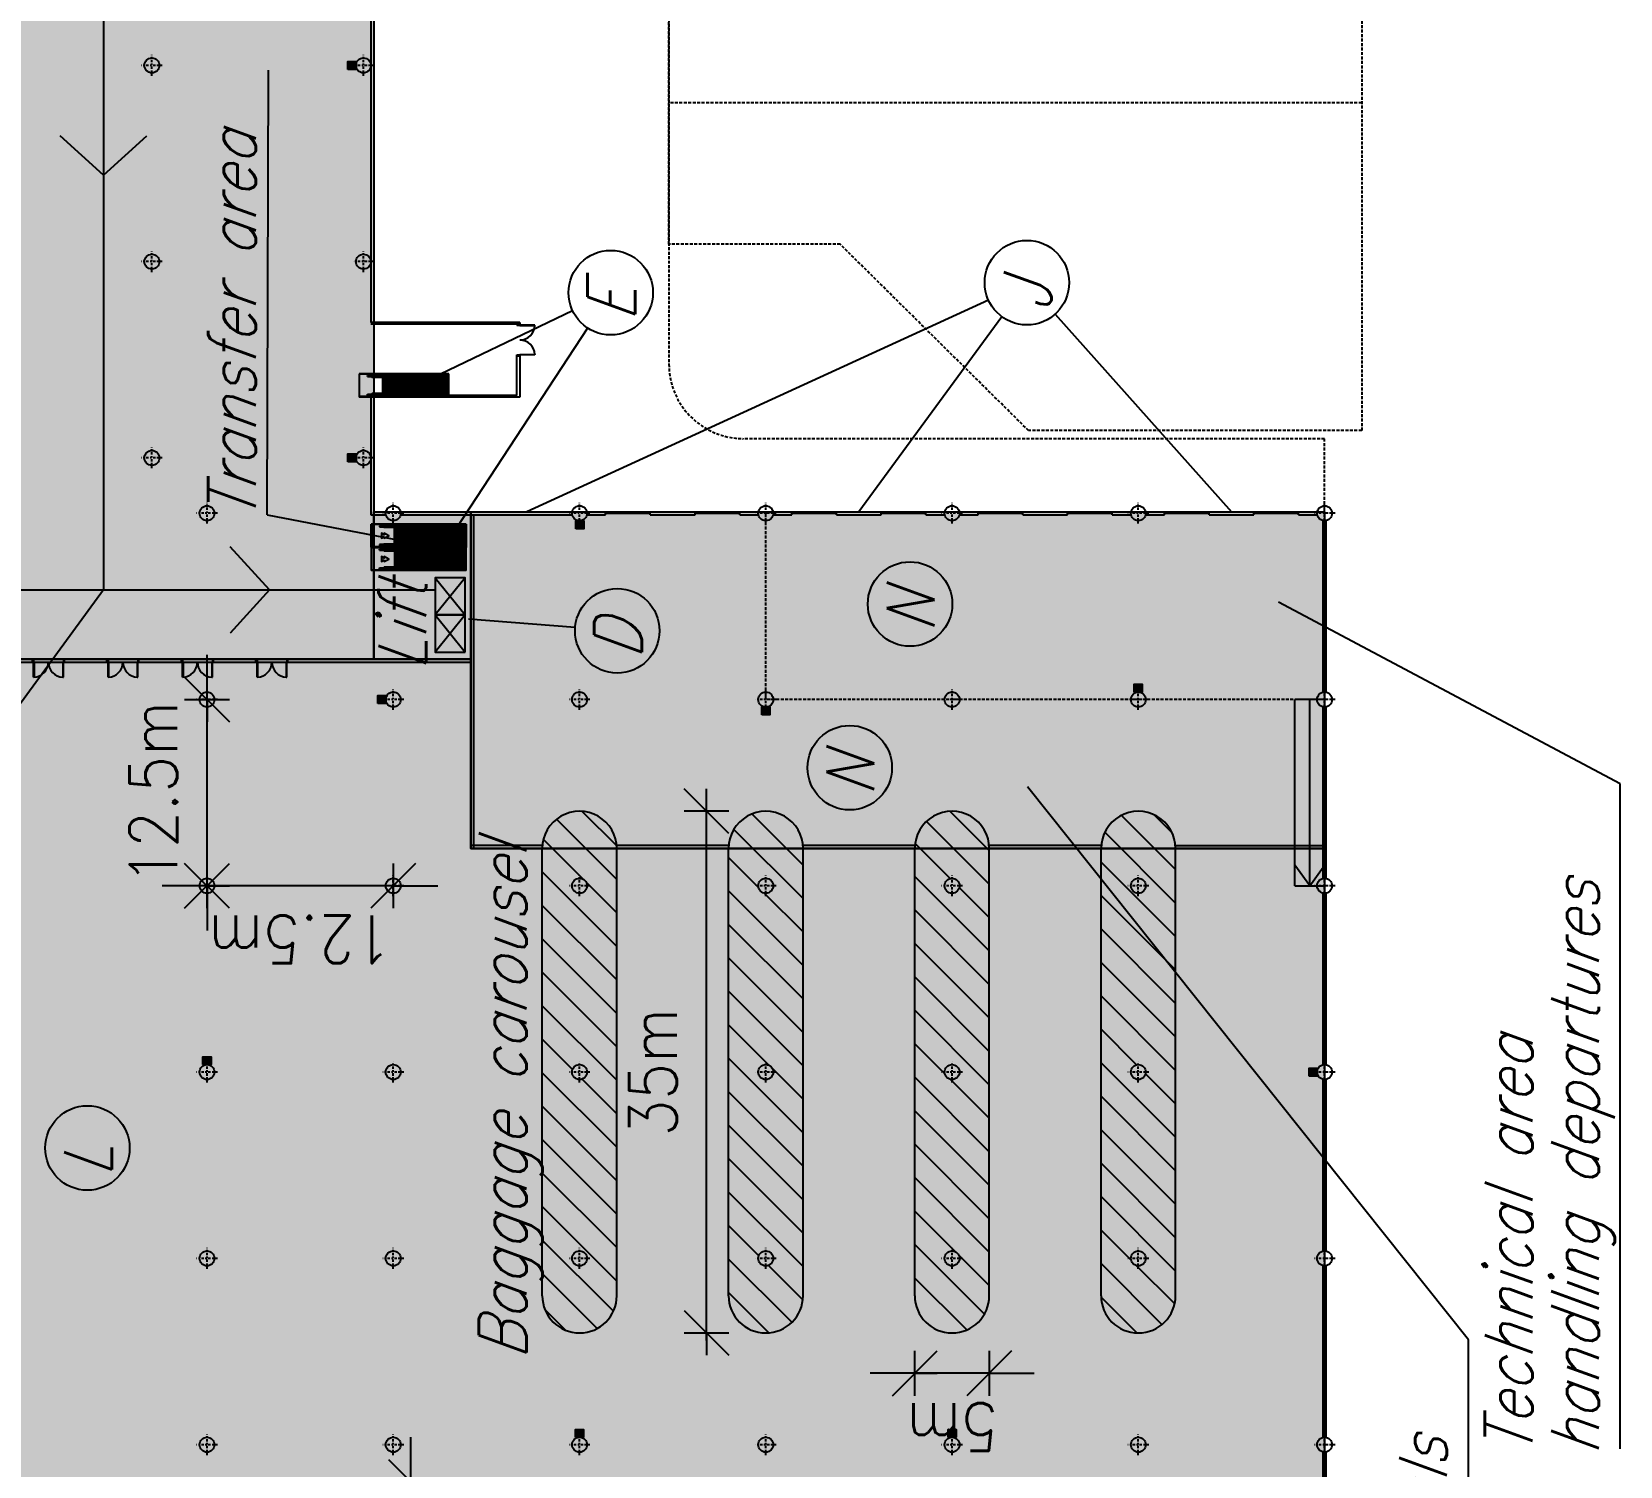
# Model space of a CAD drawing. Header units: millimetres. Extents: x -1 to 12300, y -1929 to 2470.
# Drawn here: x 6249.6 to 6356.2, y -1225.7 to -1129.4 of the extents above; entities that cross this region are included whole.
import ezdxf

# ---------------------------------------------------------------- set-up
doc = ezdxf.new("R2010")
doc.units = ezdxf.units.MM
doc.linetypes.add('DASHDOTBERNUZ', pattern=[0.8, 0.4, -0.2, 0, -0.2])
doc.linetypes.add('HIDDENBERNUZ', pattern=[0.3, 0.2, -0.1])
doc.layers.get('0').update_dxf_attribs({"color": 250})
for name, color, linetype in [('01A', 250, 'HIDDENBERNUZ'), ('01C', 250, 'Continuous'), ('01cotes', 200, 'Continuous'), ('01TXT', 250, 'Continuous'), ('01TXTINCENDIext', 7, 'Continuous'), ('01TXTmaterial', 31, 'Continuous'), ('05CPIL', 250, 'Continuous'), ('0parquing', 250, 'HIDDENBERNUZ'), ('0serveis', 6, 'HIDDENBERNUZ'), ('0Terminal', 250, 'Continuous'), ('espais terminal', 9, 'Continuous'), ('fluxes', 9, 'Continuous')]:
    doc.layers.add(name, color=color, linetype=linetype)
doc.layers.add('TR-AUX-OFICINES', color=9, linetype='Continuous', plot=False)
doc.styles.add('_FERROS', font='romans.shx', dxfattribs={"width": 0.9})
doc.styles.add('_PEGATINES', font='romans.shx', dxfattribs={"width": 0.9, "oblique": 20})
doc.dimstyles.new('_100PS1500', dxfattribs={"dimtxt": 3.2, "dimasz": 3, "dimexe": 0.18, "dimexo": 0.0625, "dimgap": 2, "dimtad": 1, "dimrnd": 0.01, "dimzin": 12, "dimdsep": 46, "dimtxsty": '_FERROS', "dimblk": 'OBLIQUE', "dimcen": 0.09, "dimdle": 0.5, "dimse1": 1, "dimse2": 1, "dimclrt": 7, "dimadec": 0, "dimazin": 0, "dimtfac": 1, "dimtix": 1, "dimtmove": 2, "dimatfit": 3, "dimldrblk": 'OBLIQUE', "dimfxl": 1, "dimtvp": 0.882353, "dimtolj": 1, "dimtzin": 0, "dimarcsym": 0})
pattern_1 = [(360, (37.508332, -17.139966), (2e-18, 0.01), [])]

# ---------------------------------------------------------------- blocks, each defined once
blk = doc.blocks.new('_PIL0')
at = {"color": 3, "linetype": 'DASHDOTBERNUZ', "ltscale": 0.4}
for p, q in [((0.7, 0), (-0.7, 0)), ((0, -0.7), (0, 0.7))]:
    blk.add_line(p, q, dxfattribs=at)
blk.add_circle((0, 0), 0.5)
blk = doc.blocks.new('A$C17FD4830')
at = {"layer": '01C', "linetype": 'Continuous'}
h = blk.add_hatch(dxfattribs=at)
h.set_pattern_fill('USER', color=256, scale=0.01, pattern_type=0)
h.set_pattern_definition(pattern_1)
h.paths.add_polyline_path([(6.39, 1.37), (6.39, 1.44), (0.57, 1.44), (0.57, 1.37)])
h = blk.add_hatch(dxfattribs=at)
h.set_pattern_fill('USER', color=256, scale=0.01, pattern_type=0)
h.set_pattern_definition(pattern_1)
h.paths.add_polyline_path([(6.39, 0.12), (6.39, 0.2), (0.57, 0.2), (0.57, 0.12)])
for p, q in [((6.39, 1.56), (0, 1.56)), ((0, 1.56), (0, 1.53)), ((0, 1.53), (0, 0)), ((6.39, 1.53), (0.03, 1.53)), ((0.03, 0.03), (0.03, 1.53)), ((0.57, 1.37), (0.57, 1.44)), ((0.57, 1.44), (6.39, 1.44)), ((6.39, 1.37), (0.57, 1.37)), ((0.88, 1.53), (0.91, 1.53)), ((0.88, 1.33), (0.89, 1.33)), ((0.89, 1.33), (0.91, 1.33)), ((0.91, 1.53), (0.91, 1.44)), ((0.91, 1.37), (0.91, 1.33)), ((0.91, 1.33), (1.58, 1.33)), ((1.47, 1.53), (1.47, 1.44)), ((1.47, 1.37), (1.47, 1.33)), ((1.58, 1.33), (1.58, 0.23)), ((1.58, 1.33), (6, 1.33)), ((1.58, 1.28), (6.39, 1.28)), ((1.58, 1.23), (6.39, 1.23)), ((1.58, 1.18), (6.39, 1.18)), ((1.58, 1.13), (6.39, 1.13)), ((1.58, 1.08), (6.39, 1.08)), ((6, 1.33), (6.39, 1.33)), ((6.39, 0), (0, 0)), ((6.39, 0.03), (0.03, 0.03)), ((0.57, 0.12), (0.57, 0.2)), ((0.57, 0.2), (6.39, 0.2)), ((0.57, 0.12), (6.39, 0.12)), ((0.91, 0.23), (0.88, 0.23)), ((0.91, 0.03), (0.88, 0.03)), ((1.58, 0.23), (0.91, 0.23)), ((0.91, 0.23), (0.91, 0.2)), ((0.91, 0.12), (0.91, 0.03)), ((1.47, 0.2), (1.47, 0.23)), ((1.47, 0.12), (1.47, 0.03)), ((1.58, 1.03), (6.39, 1.03)), ((1.58, 0.98), (6.39, 0.98)), ((1.58, 0.93), (6.39, 0.93)), ((1.58, 0.88), (6.39, 0.88)), ((1.58, 0.83), (6.39, 0.83)), ((1.58, 0.78), (6.39, 0.78)), ((1.58, 0.73), (6.39, 0.73)), ((1.58, 0.68), (6.39, 0.68)), ((1.58, 0.63), (6.39, 0.63)), ((1.58, 0.58), (6.39, 0.58)), ((1.58, 0.53), (6.39, 0.53)), ((1.58, 0.48), (6.39, 0.48)), ((1.58, 0.43), (6.39, 0.43)), ((1.58, 0.38), (6.39, 0.38)), ((1.58, 0.33), (6.39, 0.33)), ((1.58, 0.28), (6.39, 0.28)), ((5.76, 0.23), (1.58, 0.23)), ((1.58, 0.23), (6.39, 0.23)), ((6.39, 0.23), (5.76, 0.23))]:
    blk.add_line(p, q, dxfattribs=at)
at = {"layer": '01C'}
blk.add_line((6.39, 0), (6.39, 1.56), dxfattribs=at)
at = {"layer": '01C', "linetype": 'Continuous'}
for centre, radius, start, end in [((1.27, 1.39), 0.417, 161.6493, 172.8122), ((1.28, 1.46), 0.428, 192.3446, 195.0345), ((0.88, 1.35), 0.0175, 196.5618, 261.2733), ((0.89, 1.51), 0.0175, 96.5843, 160.5151), ((1.27, 0.18), 0.417, 187.1878, 198.3507), ((0.88, 0.21), 0.0175, 98.7267, 163.4382), ((1.28, 0.11), 0.428, 164.9655, 167.6554), ((0.89, 0.05), 0.0175, 199.4849, 263.4157)]:
    blk.add_arc(centre, radius, start, end, dxfattribs=at)
blk = doc.blocks.new('A$C47A048D5')
at = {"layer": '01C', "linetype": 'Continuous'}
h = blk.add_hatch(dxfattribs=at)
h.set_pattern_fill('USER', color=256, scale=0.01, pattern_type=0)
h.set_pattern_definition(pattern_1)
h.paths.add_polyline_path([(6.02, 1.37), (6.02, 1.44), (0.57, 1.44), (0.57, 1.37)])
h = blk.add_hatch(dxfattribs=at)
h.set_pattern_fill('USER', color=256, scale=0.01, pattern_type=0)
h.set_pattern_definition(pattern_1)
h.paths.add_polyline_path([(6.02, 0.12), (6.02, 0.2), (0.57, 0.2), (0.57, 0.12)])
for p, q in [((6.02, 1.56), (0, 1.56)), ((0, 1.56), (0, 1.53)), ((0, 1.53), (0, 0)), ((6.02, 1.53), (0.03, 1.53)), ((0.03, 0.03), (0.03, 1.53)), ((0.57, 1.37), (0.57, 1.44)), ((0.57, 1.44), (6.02, 1.44)), ((6.02, 1.37), (0.57, 1.37)), ((0.88, 1.53), (0.91, 1.53)), ((0.88, 1.33), (0.89, 1.33)), ((0.89, 1.33), (0.91, 1.33)), ((0.91, 1.53), (0.91, 1.44)), ((0.91, 1.37), (0.91, 1.33)), ((0.91, 1.33), (1.58, 1.33)), ((1.47, 1.53), (1.47, 1.44)), ((1.47, 1.37), (1.47, 1.33)), ((1.58, 1.33), (1.58, 0.23)), ((1.58, 1.33), (6, 1.33)), ((1.58, 1.28), (6.02, 1.28)), ((1.58, 1.23), (6.02, 1.23)), ((1.58, 1.18), (6.02, 1.18)), ((1.58, 1.13), (6.02, 1.13)), ((1.58, 1.08), (6.02, 1.08)), ((6, 1.33), (6.02, 1.33)), ((6.02, 0), (0, 0)), ((6.02, 0.03), (0.03, 0.03)), ((0.57, 0.12), (0.57, 0.2)), ((0.57, 0.2), (6.02, 0.2)), ((0.57, 0.12), (6.02, 0.12)), ((0.91, 0.23), (0.88, 0.23)), ((0.91, 0.03), (0.88, 0.03)), ((1.58, 0.23), (0.91, 0.23)), ((0.91, 0.23), (0.91, 0.2)), ((0.91, 0.12), (0.91, 0.03)), ((1.47, 0.2), (1.47, 0.23)), ((1.47, 0.12), (1.47, 0.03)), ((1.58, 1.03), (6.02, 1.03)), ((1.58, 0.98), (6.02, 0.98)), ((1.58, 0.93), (6.02, 0.93)), ((1.58, 0.88), (6.02, 0.88)), ((1.58, 0.83), (6.02, 0.83)), ((1.58, 0.78), (6.02, 0.78)), ((1.58, 0.73), (6.02, 0.73)), ((1.58, 0.68), (6.02, 0.68)), ((1.58, 0.63), (6.02, 0.63)), ((1.58, 0.58), (6.02, 0.58)), ((1.58, 0.53), (6.02, 0.53)), ((1.58, 0.48), (6.02, 0.48)), ((1.58, 0.43), (6.02, 0.43)), ((1.58, 0.38), (6.02, 0.38)), ((1.58, 0.33), (6.02, 0.33)), ((1.58, 0.28), (6.02, 0.28)), ((5.76, 0.23), (1.58, 0.23)), ((1.58, 0.23), (6.02, 0.23)), ((6.02, 0.23), (5.76, 0.23))]:
    blk.add_line(p, q, dxfattribs=at)
at = {"layer": '01C'}
blk.add_line((6.02, 0), (6.02, 1.56), dxfattribs=at)
at = {"layer": '01C', "linetype": 'Continuous'}
for centre, radius, start, end in [((1.27, 1.39), 0.417, 161.6493, 172.8122), ((1.28, 1.46), 0.428, 192.3446, 195.0345), ((0.88, 1.35), 0.0175, 196.5618, 261.2733), ((0.89, 1.51), 0.0175, 96.5843, 160.5151), ((1.27, 0.18), 0.417, 187.1878, 198.3507), ((0.88, 0.21), 0.0175, 98.7267, 163.4382), ((1.28, 0.11), 0.428, 164.9655, 167.6554), ((0.89, 0.05), 0.0175, 199.4849, 263.4157)]:
    blk.add_arc(centre, radius, start, end, dxfattribs=at)
blk = doc.blocks.new('recollida')
at = {"layer": '01C'}
h = blk.add_hatch(dxfattribs=at)
h.set_pattern_fill('ANSI31', color=256, scale=0.5, angle=-90)
h.set_pattern_definition([(45, (1186.731, 6323.8902), (-1.122532, 1.122532), [])])
h.paths.add_polyline_path([(2.5, -2.5, 1), (2.5, 2.5), (-27.5, 2.5, 1), (-27.5, -2.5)])
h.paths.add_polyline_path([(0, 0.5, -1), (0, -0.5, -1)], flags=16)
h.paths.add_polyline_path([(-12.5, -0.5, -1), (-12.5, 0.5, -1)], flags=16)
h.paths.add_polyline_path([(-25, -0.5, -1), (-25, 0.5, -1)], flags=16)
for p, q in [((-27.5, 2.5), (2.5, 2.5)), ((-27.5, -2.5), (2.5, -2.5))]:
    blk.add_line(p, q, dxfattribs=at)
for centre, start, end in [((-27.5, 0), 90, 270), ((2.5, 0), 270, 90)]:
    blk.add_arc(centre, 2.5, start, end, dxfattribs=at)
blk = doc.blocks.new('_Oblique')
for p, q in [((0, -0.5), (0, 0.5)), ((0, 0), (0.5, 0))]:
    blk.add_line(p, q)
at = {"layer": '01C', "color": 7, "linetype": 'ByBlock', "lineweight": -2}
blk.add_line((-0.5, -0.5), (0.5, 0.5), dxfattribs=at)
blk = doc.blocks.new('*D97')
at = {"layer": '01cotes', "color": 0, "lineweight": -2, "transparency": 16777216}
blk.add_line((6294.92, -1217.23), (6294.92, -1181.23), dxfattribs=at)
at = {"layer": 'DEFPOINTS', "color": 0, "transparency": 16777216}
for p in [(6294.92, -1181.73), (6294.92, -1181.73), (6294.92, -1216.73)]:
    blk.add_point(p, dxfattribs=at)
at = {"layer": '01cotes', "color": 0, "lineweight": -2, "transparency": 16777216, "xscale": 3, "yscale": 3, "zscale": 3}
for p, rotation in [((6294.92, -1181.73), 90), ((6294.92, -1216.73), 270)]:
    blk.add_blockref('_Oblique', p, dxfattribs=dict(at, rotation=rotation))
at = {"layer": '01cotes', "color": 7, "transparency": 16777216, "insert": (6291.32, -1199.23), "char_height": 3.2, "attachment_point": 5, "rotation": 90, "style": '_FERROS'}
blk.add_mtext('\\A1;35m', dxfattribs=at)
blk = doc.blocks.new('*D98')
at = {"layer": '01cotes', "color": 0, "lineweight": -2, "transparency": 16777216}
for p, q in [((6308.89, -1219.44), (6305.89, -1219.44)), ((6313.89, -1219.44), (6308.89, -1219.44)), ((6313.89, -1219.44), (6316.89, -1219.44))]:
    blk.add_line(p, q, dxfattribs=at)
at = {"layer": 'DEFPOINTS', "color": 0, "transparency": 16777216}
for p in [(6308.89, -1219.44), (6308.89, -1219.44), (6313.89, -1219.44)]:
    blk.add_point(p, dxfattribs=at)
at = {"layer": '01cotes', "color": 0, "lineweight": -2, "transparency": 16777216, "xscale": 3, "yscale": 3, "zscale": 3}
blk.add_blockref('_Oblique', (6308.89, -1219.44), dxfattribs=at)
at = {"layer": '01cotes', "color": 0, "lineweight": -2, "transparency": 16777216, "xscale": 3, "yscale": 3, "zscale": 3, "rotation": 180}
blk.add_blockref('_Oblique', (6313.89, -1219.44), dxfattribs=at)
at = {"layer": '01cotes', "color": 7, "transparency": 16777216, "insert": (6311.39, -1223.04), "char_height": 3.2, "attachment_point": 5, "rotation": 180, "style": '_FERROS'}
blk.add_mtext('\\A1;5m', dxfattribs=at)
blk = doc.blocks.new('*D99')
at = {"layer": '01cotes', "color": 0, "lineweight": -2, "transparency": 16777216}
for p, q in [((6261.39, -1186.73), (6258.39, -1186.73)), ((6273.89, -1186.73), (6261.39, -1186.73)), ((6273.89, -1186.73), (6276.89, -1186.73))]:
    blk.add_line(p, q, dxfattribs=at)
at = {"layer": 'DEFPOINTS', "color": 0, "transparency": 16777216}
for p in [(6261.39, -1186.73), (6261.39, -1186.73), (6273.89, -1186.73)]:
    blk.add_point(p, dxfattribs=at)
at = {"layer": '01cotes', "color": 0, "lineweight": -2, "transparency": 16777216, "xscale": 3, "yscale": 3, "zscale": 3}
blk.add_blockref('_Oblique', (6261.39, -1186.73), dxfattribs=at)
at = {"layer": '01cotes', "color": 0, "lineweight": -2, "transparency": 16777216, "xscale": 3, "yscale": 3, "zscale": 3, "rotation": 180}
blk.add_blockref('_Oblique', (6273.89, -1186.73), dxfattribs=at)
at = {"layer": '01cotes', "color": 7, "transparency": 16777216, "insert": (6267.64, -1190.33), "char_height": 3.2, "attachment_point": 5, "rotation": 180, "style": '_FERROS'}
blk.add_mtext('\\A1;12.5m', dxfattribs=at)
blk = doc.blocks.new('*D100')
at = {"layer": '01cotes', "color": 0, "lineweight": -2, "transparency": 16777216}
for p, q in [((6261.39, -1174.23), (6261.39, -1171.23)), ((6261.39, -1186.73), (6261.39, -1174.23)), ((6261.39, -1186.73), (6261.39, -1189.73))]:
    blk.add_line(p, q, dxfattribs=at)
at = {"layer": 'DEFPOINTS', "color": 0, "transparency": 16777216}
for p in [(6261.39, -1174.23), (6261.39, -1174.23), (6261.39, -1186.73)]:
    blk.add_point(p, dxfattribs=at)
at = {"layer": '01cotes', "color": 0, "lineweight": -2, "transparency": 16777216, "xscale": 3, "yscale": 3, "zscale": 3}
for p, rotation in [((6261.39, -1174.23), 270), ((6261.39, -1186.73), 90)]:
    blk.add_blockref('_Oblique', p, dxfattribs=dict(at, rotation=rotation))
at = {"layer": '01cotes', "color": 7, "transparency": 16777216, "insert": (6257.79, -1180.48), "char_height": 3.2, "attachment_point": 5, "rotation": 90, "style": '_FERROS'}
blk.add_mtext('\\A1;12.5m', dxfattribs=at)
blk = doc.blocks.new('portadoble')
at = {"layer": '01C'}
for p, q in [((0, -0.2), (0, 0)), ((0, 0), (0.08, 0)), ((0.08, 0), (0.08, -0.2)), ((2.08, 0), (2.08, -0.2)), ((2.15, 0), (2.08, 0)), ((2.15, -0.2), (2.15, 0)), ((0.08, -0.2), (0, -0.2)), ((0.08, -1.2), (0.08, -0.2)), ((0.08, -0.2), (0.11, -0.2)), ((0.11, -0.2), (0.11, -1.2)), ((2.04, -0.2), (2.04, -1.2)), ((2.08, -0.2), (2.04, -0.2)), ((2.08, -1.2), (2.08, -0.2)), ((2.08, -0.2), (2.15, -0.2)), ((0.11, -1.2), (0.08, -1.2)), ((2.04, -1.2), (2.08, -1.2))]:
    blk.add_line(p, q, dxfattribs=at)
for centre, start, end in [((0.07, -0.2), 271.9192, 359.9782), ((2.08, -0.2), 180.0219, 268.0808)]:
    blk.add_arc(centre, 1, start, end, dxfattribs=at)
blk = doc.blocks.new('*D236')
at = {"layer": '01cotes', "color": 0, "lineweight": -2, "transparency": 16777216}
for p, q in [((6275.06, -1226.73), (6275.06, -1223.73)), ((6275.06, -1236.73), (6275.06, -1226.73)), ((6275.06, -1236.73), (6275.06, -1239.73))]:
    blk.add_line(p, q, dxfattribs=at)
at = {"layer": 'DEFPOINTS', "color": 0, "transparency": 16777216}
for p in [(6275.06, -1226.73), (6275.06, -1226.73), (6275.06, -1236.73)]:
    blk.add_point(p, dxfattribs=at)
at = {"layer": '01cotes', "color": 0, "lineweight": -2, "transparency": 16777216, "xscale": 3, "yscale": 3, "zscale": 3}
for p, rotation in [((6275.06, -1226.73), 270), ((6275.06, -1236.73), 90)]:
    blk.add_blockref('_Oblique', p, dxfattribs=dict(at, rotation=rotation))
at = {"layer": '01cotes', "color": 7, "transparency": 16777216, "insert": (6272.24, -1231.73), "char_height": 3.2, "attachment_point": 5, "rotation": 90, "style": '_FERROS'}
blk.add_mtext('\\A1;10m', dxfattribs=at)
blk = doc.blocks.new('A$C39DC0D00')
at = {"layer": '01TXTINCENDIext'}
h = blk.add_hatch(color=7, dxfattribs=at)
h.dxf.hatch_style = 1
h.paths.add_polyline_path([(0.53, 0.54), (0, 0.54), (0, 0), (0.53, 0)])
h.paths.add_polyline_path([(0.51, 0.51), (0.51, 0.03, -0.414214), (0.5, 0.02), (0.03, 0.02, -0.414214), (0.02, 0.03), (0.02, 0.51, -0.414214), (0.03, 0.52), (0.5, 0.52, -0.414214)], flags=16)
h.paths.add_polyline_path([(0.35, 0.45), (0.34, 0.44), (0.34, 0.45), (0.33, 0.45), (0.32, 0.45), (0.32, 0.45), (0.31, 0.45), (0.31, 0.45), (0.29, 0.45), (0.27, 0.45), (0.27, 0.45), (0.27, 0.45), (0.27, 0.45), (0.27, 0.44), (0.27, 0.44), (0.28, 0.43), (0.28, 0.42, -0.120407), (0.33, 0.4, -0.22624), (0.33, 0.39), (0.33, 0.05, -0.414214), (0.32, 0.04), (0.21, 0.04, -0.414214), (0.19, 0.05), (0.19, 0.08), (0.17, 0.08), (0.17, 0.08), (0.17, 0.1), (0.17, 0.1), (0.17, 0.11), (0.17, 0.11), (0.17, 0.14), (0.17, 0.14), (0.17, 0.14), (0.17, 0.17), (0.16, 0.19), (0.14, 0.24), (0.13, 0.27), (0.12, 0.29), (0.12, 0.31), (0.11, 0.33), (0.11, 0.35), (0.11, 0.38), (0.12, 0.39), (0.13, 0.4), (0.14, 0.42), (0.15, 0.43), (0.16, 0.44), (0.18, 0.44), (0.2, 0.45), (0.22, 0.46), (0.24, 0.46), (0.25, 0.46), (0.25, 0.46), (0.28, 0.48), (0.31, 0.49), (0.33, 0.5), (0.33, 0.49), (0.32, 0.49), (0.29, 0.47), (0.28, 0.47), (0.29, 0.47), (0.31, 0.46), (0.33, 0.46), (0.35, 0.45), (0.35, 0.45)], flags=0)
h.paths.add_polyline_path([(0.25, 0.44), (0.25, 0.44), (0.25, 0.44), (0.25, 0.44), (0.25, 0.43), (0.24, 0.42, 0.110621), (0.2, 0.4, 0.22624), (0.19, 0.39), (0.19, 0.1), (0.19, 0.1), (0.18, 0.1), (0.18, 0.11), (0.19, 0.11), (0.19, 0.14), (0.18, 0.14), (0.18, 0.15), (0.18, 0.17), (0.17, 0.2), (0.16, 0.23), (0.14, 0.27), (0.13, 0.3), (0.13, 0.33), (0.12, 0.35), (0.13, 0.37), (0.13, 0.39), (0.14, 0.41), (0.16, 0.42), (0.18, 0.43), (0.21, 0.44), (0.22, 0.44)], flags=0)
h = blk.add_hatch(color=10, dxfattribs=at)
h.paths.add_polyline_path([(0.51, 0.51, 0.414214), (0.5, 0.52), (0.03, 0.52, 0.414214), (0.02, 0.51), (0.02, 0.03, 0.414214), (0.03, 0.02), (0.5, 0.02, 0.414214), (0.51, 0.03)])
h.paths.add_polyline_path([(0.12, 0.31), (0.11, 0.33), (0.11, 0.35), (0.11, 0.38), (0.12, 0.39), (0.13, 0.4), (0.14, 0.42), (0.15, 0.43), (0.16, 0.44), (0.18, 0.44), (0.2, 0.45), (0.22, 0.46), (0.24, 0.46), (0.25, 0.46), (0.25, 0.46), (0.28, 0.48), (0.31, 0.49), (0.33, 0.5), (0.33, 0.49), (0.32, 0.49), (0.29, 0.47), (0.28, 0.47), (0.29, 0.47), (0.31, 0.46), (0.33, 0.46), (0.35, 0.45), (0.35, 0.45), (0.35, 0.45), (0.34, 0.44), (0.34, 0.45), (0.33, 0.45), (0.32, 0.45), (0.32, 0.45), (0.31, 0.45), (0.31, 0.45), (0.29, 0.45), (0.27, 0.45), (0.27, 0.45), (0.27, 0.45), (0.27, 0.45), (0.27, 0.44), (0.27, 0.44), (0.28, 0.43), (0.28, 0.42, -0.120407), (0.33, 0.4, -0.22624), (0.33, 0.39), (0.33, 0.05, -0.414214), (0.32, 0.04), (0.21, 0.04, -0.414214), (0.19, 0.05), (0.19, 0.08), (0.17, 0.08), (0.17, 0.08), (0.17, 0.1), (0.17, 0.1), (0.17, 0.11), (0.17, 0.11), (0.17, 0.14), (0.17, 0.14), (0.17, 0.14), (0.17, 0.17), (0.16, 0.19), (0.14, 0.24), (0.13, 0.27), (0.12, 0.29)], flags=16)
h.paths.add_polyline_path([(0.13, 0.33), (0.12, 0.35), (0.13, 0.37), (0.13, 0.39), (0.14, 0.41), (0.16, 0.42), (0.18, 0.43), (0.21, 0.44), (0.22, 0.44), (0.25, 0.44), (0.25, 0.44), (0.25, 0.44), (0.25, 0.44), (0.25, 0.43), (0.24, 0.42, 0.110621), (0.2, 0.4, 0.22624), (0.19, 0.39), (0.19, 0.1), (0.19, 0.1), (0.18, 0.1), (0.18, 0.11), (0.19, 0.11), (0.19, 0.14), (0.18, 0.14), (0.18, 0.15), (0.18, 0.17), (0.17, 0.2), (0.16, 0.23), (0.14, 0.27), (0.13, 0.3)], flags=0)
h.paths.add_polyline_path([(0.19, 0.39, -0.22624), (0.2, 0.4, -0.110621), (0.24, 0.42), (0.25, 0.43), (0.25, 0.44), (0.25, 0.44), (0.25, 0.44), (0.25, 0.44), (0.22, 0.44), (0.21, 0.44), (0.18, 0.43), (0.16, 0.42), (0.14, 0.41), (0.13, 0.39), (0.13, 0.37), (0.12, 0.35), (0.13, 0.33), (0.13, 0.3), (0.14, 0.27), (0.16, 0.23), (0.17, 0.2), (0.18, 0.17), (0.18, 0.15), (0.18, 0.14), (0.19, 0.14), (0.19, 0.11), (0.18, 0.11), (0.18, 0.1), (0.19, 0.1), (0.19, 0.1)], flags=0)
h = blk.add_hatch(color=255, dxfattribs=at)
h.paths.add_polyline_path([(0.33, 0.39, 0.22624), (0.33, 0.4, 0.120407), (0.28, 0.42), (0.28, 0.43), (0.27, 0.44), (0.27, 0.44), (0.27, 0.45), (0.27, 0.45), (0.27, 0.45), (0.27, 0.45), (0.29, 0.45), (0.31, 0.45), (0.31, 0.45), (0.32, 0.45), (0.32, 0.45), (0.33, 0.45), (0.34, 0.45), (0.34, 0.44), (0.35, 0.45), (0.35, 0.45), (0.35, 0.45), (0.33, 0.46), (0.31, 0.46), (0.29, 0.47), (0.28, 0.47), (0.29, 0.47), (0.32, 0.49), (0.33, 0.49), (0.33, 0.5), (0.31, 0.49), (0.28, 0.48), (0.25, 0.46), (0.25, 0.46), (0.24, 0.46), (0.22, 0.46), (0.2, 0.45), (0.18, 0.44), (0.16, 0.44), (0.15, 0.43), (0.14, 0.42), (0.13, 0.4), (0.12, 0.39), (0.11, 0.38), (0.11, 0.35), (0.11, 0.33), (0.12, 0.31), (0.12, 0.29), (0.13, 0.27), (0.14, 0.24), (0.16, 0.19), (0.17, 0.17), (0.17, 0.14), (0.17, 0.14), (0.17, 0.14), (0.17, 0.11), (0.17, 0.11), (0.17, 0.1), (0.17, 0.1), (0.17, 0.08), (0.17, 0.08), (0.19, 0.08), (0.19, 0.05, 0.414214), (0.21, 0.04), (0.32, 0.04, 0.414214), (0.33, 0.05)])
h.paths.add_polyline_path([(0.19, 0.1), (0.19, 0.1), (0.18, 0.1), (0.18, 0.11), (0.19, 0.11), (0.19, 0.14), (0.18, 0.14), (0.18, 0.15), (0.18, 0.17), (0.17, 0.2), (0.16, 0.23), (0.14, 0.27), (0.13, 0.3), (0.13, 0.33), (0.12, 0.35), (0.13, 0.37), (0.13, 0.39), (0.14, 0.41), (0.16, 0.42), (0.18, 0.43), (0.21, 0.44), (0.22, 0.44), (0.25, 0.44), (0.25, 0.44), (0.25, 0.44), (0.25, 0.44), (0.25, 0.43), (0.24, 0.42, 0.110621), (0.2, 0.4, 0.22624), (0.19, 0.39)], flags=16)
blk.add_hatch(color=10, dxfattribs=at).paths.add_polyline_path([(0.19, 0.39, -0.22624), (0.2, 0.4, -0.110621), (0.24, 0.42), (0.25, 0.43), (0.25, 0.44), (0.25, 0.44), (0.25, 0.44), (0.25, 0.44), (0.22, 0.44), (0.21, 0.44), (0.18, 0.43), (0.16, 0.42), (0.14, 0.41), (0.13, 0.39), (0.13, 0.37), (0.12, 0.35), (0.13, 0.33), (0.13, 0.3), (0.14, 0.27), (0.16, 0.23), (0.17, 0.2), (0.18, 0.17), (0.18, 0.15), (0.18, 0.14), (0.19, 0.14), (0.19, 0.11), (0.18, 0.11), (0.18, 0.1), (0.19, 0.1), (0.19, 0.1)])
at = {"layer": '01TXTINCENDIext', "color": 255}
for p, q in [((0.02, 0.03), (0.02, 0.51)), ((0.03, 0.52), (0.5, 0.52)), ((0.5, 0.02), (0.03, 0.02)), ((0.51, 0.51), (0.51, 0.03))]:
    blk.add_line(p, q, dxfattribs=at)
at = {"layer": '01TXTINCENDIext', "color": 7}
blk.add_lwpolyline([(0, 0.54), (0.53, 0.54), (0.53, 0), (0, 0)], close=True, dxfattribs=at)
at = {"layer": '01TXTINCENDIext', "color": 255}
for points in [[(0.28, 0.42), (0.28, 0.43), (0.27, 0.44), (0.27, 0.44), (0.27, 0.45), (0.27, 0.45), (0.27, 0.45), (0.27, 0.45), (0.29, 0.45), (0.31, 0.45), (0.31, 0.45), (0.32, 0.45), (0.32, 0.45), (0.33, 0.45), (0.34, 0.45), (0.34, 0.44), (0.35, 0.45), (0.35, 0.45), (0.35, 0.45), (0.33, 0.46), (0.31, 0.46), (0.29, 0.47), (0.28, 0.47), (0.29, 0.47), (0.32, 0.49), (0.33, 0.49), (0.33, 0.5), (0.31, 0.49), (0.28, 0.48), (0.25, 0.46), (0.25, 0.46), (0.24, 0.46), (0.22, 0.46), (0.2, 0.45), (0.18, 0.44), (0.16, 0.44), (0.15, 0.43), (0.14, 0.42), (0.13, 0.4), (0.12, 0.39), (0.11, 0.38), (0.11, 0.35), (0.11, 0.33), (0.12, 0.31), (0.12, 0.29), (0.13, 0.27), (0.14, 0.24), (0.16, 0.19), (0.17, 0.17), (0.17, 0.14), (0.17, 0.14), (0.17, 0.14), (0.17, 0.11), (0.17, 0.11), (0.17, 0.1), (0.17, 0.1), (0.17, 0.08), (0.17, 0.08), (0.19, 0.08)], [(0.19, 0.1), (0.19, 0.1), (0.18, 0.1), (0.18, 0.11), (0.19, 0.11), (0.19, 0.14), (0.18, 0.14), (0.18, 0.15), (0.18, 0.17), (0.17, 0.2), (0.16, 0.23), (0.14, 0.27), (0.13, 0.3), (0.13, 0.33), (0.12, 0.35), (0.13, 0.37), (0.13, 0.39), (0.14, 0.41), (0.16, 0.42), (0.18, 0.43), (0.21, 0.44), (0.22, 0.44), (0.25, 0.44), (0.25, 0.44), (0.25, 0.44), (0.25, 0.44), (0.25, 0.43), (0.24, 0.42)], [(0.19, 0.39), (0.19, 0.1)]]:
    blk.add_lwpolyline(points, dxfattribs=at)
blk.add_lwpolyline([(0.19, 0.08), (0.19, 0.05, 0.414214), (0.21, 0.04), (0.32, 0.04, 0.414214), (0.33, 0.05), (0.33, 0.39)], format="xyb", dxfattribs=at)
for centre, radius, start, end in [((0.03, 0.51), 0.0144, 90, 180), ((0.03, 0.03), 0.0144, 180, 270), ((0.21, 0.39), 0.0128, 129.008, 180), ((0.26, 0.32), 0.105, 103.7582, 129.008), ((0.26, 0.32), 0.105, 50.992, 78.4551), ((0.32, 0.39), 0.0128, 0, 50.992), ((0.5, 0.51), 0.0144, 0, 90), ((0.5, 0.03), 0.0144, 270, 0)]:
    blk.add_arc(centre, radius, start, end, dxfattribs=at)

msp = doc.modelspace()

# ---------------------------------------------------------------- hatches: boundary and pattern name
at = {"layer": 'espais terminal'}
h = msp.add_hatch(color=3, dxfattribs=at)
h.dxf.hatch_style = 1
h.paths.add_polyline_path([(6236.39, -451.773), (6236.39, -1171.531), (6272.59, -1171.531), (6272.59, -1161.631), (6272.59, -724.613), (6287.317, -724.613, 0.5526058), (6290.624, -650.371), (6296.75, -630.253), (6274.231, -630.253, 0.2228431), (6279.593, -592.245)])
h = msp.add_hatch(color=8, dxfattribs=at)
h.dxf.hatch_style = 1
h.paths.add_polyline_path([(6136.39, -1161.731), (6136.39, -1184.231), (6201.39, -1184.231), (6201.39, -1171.531), (6173.89, -1171.531), (6173.89, -1161.631)])
h.paths.add_polyline_path([(6279.1, -1161.631), (6279.1, -1184.231), (6336.39, -1184.231), (6336.39, -1161.631)])
h = msp.add_hatch(color=6, dxfattribs=at)
h.dxf.hatch_style = 1
h.paths.add_polyline_path([(6272.59, -1161.631), (6272.59, -1171.531), (6279.1, -1171.531), (6279.1, -1161.631)])
h = msp.add_hatch(color=31, dxfattribs=at)
h.dxf.hatch_style = 1
h.paths.add_polyline_path([(6201.39, -1171.531), (6201.39, -1184.231), (6136.39, -1184.231), (6136.39, -1236.731), (6256.59, -1236.731), (6256.59, -1226.731), (6336.39, -1226.731), (6336.39, -1184.231), (6279.1, -1184.231), (6279.1, -1171.531)])

# ---------------------------------------------------------------- linework, layer by layer
at = {"layer": '01A'}
for p, q in [((6298.89, -1174.231), (6298.89, -1161.714)), ((6336.39, -1174.231), (6298.89, -1174.231))]:
    msp.add_line(p, q, dxfattribs=at)
at = {"layer": '01C'}
for p, q in [((6282.39, -1148.937), (6272.39, -1148.937)), ((6282.19, -1149.037), (6272.39, -1149.037)), ((6282.19, -1149.037), (6282.19, -1149.112)), ((6282.39, -1148.937), (6282.39, -1149.112)), ((6282.19, -1153.837), (6282.19, -1151.112)), ((6282.39, -1151.112), (6282.39, -1153.937)), ((6282.39, -1153.937), (6272.39, -1153.937)), ((6282.19, -1153.837), (6277.613, -1153.837)), ((6279.1, -1184.231), (6279.1, -1161.831)), ((6279.3, -1184.231), (6279.3, -1161.831)), ((6278.789, -1162.456), (6278.789, -1164.021)), ((6276.71, -1166.06), (6278.71, -1168.56)), ((6278.71, -1166.06), (6276.71, -1168.56)), ((6276.71, -1168.56), (6278.71, -1171.06)), ((6278.71, -1168.56), (6276.71, -1171.06)), ((6200.39, -1171.531), (6279.1, -1171.531)), ((6200.39, -1171.731), (6279.1, -1171.731)), ((6334.39, -1186.731), (6334.39, -1174.231)), ((6334.39, -1186.731), (6334.39, -1174.231)), ((6335.69, -1174.231), (6334.39, -1174.231)), ((6335.39, -1186.731), (6335.39, -1174.231)), ((6283.89, -1184.031), (6279.1, -1184.031)), ((6283.89, -1184.231), (6279.1, -1184.231)), ((6296.39, -1184.031), (6288.89, -1184.031)), ((6296.39, -1184.231), (6288.89, -1184.231)), ((6308.89, -1184.031), (6301.39, -1184.031)), ((6308.89, -1184.231), (6301.39, -1184.231)), ((6321.39, -1184.031), (6313.89, -1184.031)), ((6321.39, -1184.231), (6313.89, -1184.231)), ((6326.39, -1184.031), (6336.39, -1184.031)), ((6326.39, -1184.231), (6336.39, -1184.231)), ((6335.39, -1186.731), (6334.39, -1185.34)), ((6335.39, -1186.731), (6335.39, -1185.34)), ((6335.39, -1186.731), (6336.29, -1185.479)), ((6334.39, -1186.731), (6336.39, -1186.731))]:
    msp.add_line(p, q, dxfattribs=at)
for points in [[(6273.285, -1163.301), (6273.285, -1163.412), (6273.585, -1163.239), (6273.285, -1163.066), (6273.285, -1163.176), (6273.094, -1163.066), (6273.094, -1163.412)], [(6273.285, -1164.866), (6273.285, -1164.977), (6273.585, -1164.804), (6273.285, -1164.631), (6273.285, -1164.741), (6273.094, -1164.631), (6273.094, -1164.977)], [(6278.71, -1168.56), (6278.71, -1166.06), (6276.71, -1166.06), (6276.71, -1168.56)], [(6278.71, -1171.06), (6278.71, -1168.56), (6276.71, -1168.56), (6276.71, -1171.06)]]:
    msp.add_lwpolyline(points, close=True, dxfattribs=at)
at = {"layer": '01TXT'}
for p, q in [((6265.432, -1161.832), (6265.514, -1132.008)), ((6265.432, -1161.832), (6275.453, -1163.754)), ((6356.232, -1179.879), (6333.296, -1167.707)), ((6356.232, -1224.516), (6356.232, -1179.879)), ((6346.038, -1217.2), (6316.461, -1180.096)), ((6346.038, -1255.203), (6346.038, -1217.2))]:
    msp.add_line(p, q, dxfattribs=at)
at = {"layer": '01TXTmaterial'}
for p, q in [((6313.836, -1147.443), (6282.858, -1161.631)), ((6285.928, -1148.158), (6275.393, -1153.204)), ((6314.737, -1148.549), (6305.14, -1161.631)), ((6318.301, -1148.377), (6330.14, -1161.631)), ((6286.931, -1149.305), (6278.167, -1162.689)), ((6286.097, -1169.399), (6278.929, -1168.834))]:
    msp.add_line(p, q, dxfattribs=at)
for centre in [(6316.413, -1146.263), (6288.484, -1146.934), (6308.569, -1167.826), (6288.923, -1169.621), (6304.526, -1178.806), (6253.364, -1204.322)]:
    msp.add_circle(centre, 2.834, dxfattribs=at)
at = {"layer": '0parquing'}
for points in [[(6338.886, -1156.187), (6316.524, -1156.187), (6303.886, -1143.687), (6292.386, -1143.687), (6292.386, -1124.687), (6303.886, -1124.687), (6316.524, -1112.187), (6338.886, -1112.187), (6338.886, -1156.187)], [(6338.886, -1134.187), (6292.386, -1134.187)]]:
    msp.add_lwpolyline(points, dxfattribs=at)
at = {"layer": '0serveis'}
for p, q in [((6292.39, -769.187), (6292.39, -1151.731)), ((6336.39, -1156.731), (6297.39, -1156.731)), ((6336.39, -1161.731), (6336.39, -1156.731))]:
    msp.add_line(p, q, dxfattribs=at)
msp.add_arc((6297.39, -1151.731), 5, 180, 270, dxfattribs=at)
at = {"layer": '0Terminal'}
for p, q in [((6272.39, -1114.437), (6272.39, -1148.937)), ((6272.59, -1114.437), (6272.59, -1148.937)), ((6272.39, -1153.937), (6272.39, -1161.831)), ((6272.59, -1153.937), (6272.59, -1161.631)), ((6272.39, -1161.831), (6273.4, -1161.831)), ((6272.59, -1161.631), (6273.4, -1161.631)), ((6274.38, -1161.631), (6285.9, -1161.631)), ((6274.38, -1161.831), (6285.9, -1161.831)), ((6286.88, -1161.631), (6288.14, -1161.631)), ((6286.88, -1161.831), (6288.14, -1161.831)), ((6288.14, -1161.831), (6288.14, -1161.631)), ((6288.14, -1161.631), (6291.14, -1161.631)), ((6288.14, -1161.731), (6291.14, -1161.731)), ((6291.14, -1161.631), (6294.14, -1161.631)), ((6291.14, -1161.831), (6291.14, -1161.631)), ((6291.14, -1161.831), (6294.14, -1161.831)), ((6294.14, -1161.831), (6294.14, -1161.631)), ((6294.14, -1161.631), (6297.14, -1161.631)), ((6294.14, -1161.731), (6297.14, -1161.731)), ((6297.14, -1161.631), (6298.4, -1161.631)), ((6297.14, -1161.831), (6297.14, -1161.631)), ((6297.14, -1161.831), (6298.4, -1161.831)), ((6299.38, -1161.631), (6300.64, -1161.631)), ((6299.38, -1161.831), (6300.64, -1161.831)), ((6300.64, -1161.831), (6300.64, -1161.631)), ((6300.64, -1161.631), (6303.64, -1161.631)), ((6300.64, -1161.731), (6303.64, -1161.731)), ((6303.64, -1161.631), (6306.64, -1161.631)), ((6303.64, -1161.831), (6303.64, -1161.631)), ((6303.64, -1161.831), (6306.64, -1161.831)), ((6306.64, -1161.831), (6306.64, -1161.631)), ((6306.64, -1161.631), (6309.64, -1161.631)), ((6306.64, -1161.731), (6309.64, -1161.731)), ((6309.64, -1161.631), (6310.9, -1161.631)), ((6309.64, -1161.831), (6309.64, -1161.631)), ((6309.64, -1161.831), (6310.9, -1161.831)), ((6311.88, -1161.631), (6313.14, -1161.631)), ((6311.88, -1161.831), (6313.14, -1161.831)), ((6313.14, -1161.831), (6313.14, -1161.631)), ((6313.14, -1161.631), (6316.14, -1161.631)), ((6313.14, -1161.731), (6316.14, -1161.731)), ((6316.14, -1161.631), (6319.14, -1161.631)), ((6316.14, -1161.831), (6316.14, -1161.631)), ((6316.14, -1161.831), (6319.14, -1161.831)), ((6319.14, -1161.831), (6319.14, -1161.631)), ((6319.14, -1161.631), (6322.14, -1161.631)), ((6319.14, -1161.731), (6322.14, -1161.731)), ((6322.14, -1161.631), (6323.4, -1161.631)), ((6322.14, -1161.831), (6322.14, -1161.631)), ((6322.14, -1161.831), (6323.4, -1161.831)), ((6324.38, -1161.631), (6325.64, -1161.631)), ((6324.38, -1161.831), (6325.64, -1161.831)), ((6325.64, -1161.831), (6325.64, -1161.631)), ((6325.64, -1161.631), (6328.64, -1161.631)), ((6325.64, -1161.731), (6328.64, -1161.731)), ((6328.64, -1161.631), (6331.64, -1161.631)), ((6328.64, -1161.831), (6328.64, -1161.631)), ((6328.64, -1161.831), (6331.64, -1161.831)), ((6331.64, -1161.831), (6331.64, -1161.631)), ((6331.64, -1161.631), (6334.64, -1161.631)), ((6331.64, -1161.731), (6334.64, -1161.731)), ((6334.64, -1161.631), (6335.9, -1161.631)), ((6334.64, -1161.831), (6334.64, -1161.631)), ((6334.64, -1161.831), (6335.9, -1161.831)), ((6336.29, -1173.741), (6336.29, -1162.221)), ((6336.49, -1173.741), (6336.49, -1162.221)), ((6336.29, -1186.241), (6336.29, -1174.721)), ((6336.49, -1186.241), (6336.49, -1174.721)), ((6336.29, -1198.741), (6336.29, -1187.221)), ((6336.49, -1198.741), (6336.49, -1187.221)), ((6336.29, -1211.241), (6336.29, -1199.721)), ((6336.49, -1211.241), (6336.49, -1199.721)), ((6336.29, -1223.741), (6336.29, -1212.221)), ((6336.49, -1223.741), (6336.49, -1212.221)), ((6336.29, -1236.241), (6336.29, -1224.721)), ((6336.49, -1236.241), (6336.49, -1224.721))]:
    msp.add_line(p, q, dxfattribs=at)
at = {"layer": 'fluxes', "color": 98}
for p, q in [((6254.44, -823.688), (6254.44, -1166.881)), ((6254.44, -1139.054), (6251.537, -1136.416)), ((6254.44, -1139.054), (6257.343, -1136.416))]:
    msp.add_line(p, q, dxfattribs=at)
at = {"layer": 'fluxes', "color": 56}
for p, q in [((6265.575, -1166.881), (6262.937, -1163.978)), ((6254.44, -1166.881), (6276.71, -1166.881)), ((6265.575, -1166.881), (6262.937, -1169.784))]:
    msp.add_line(p, q, dxfattribs=at)
at = {"layer": 'fluxes', "color": 166}
msp.add_line((6218.34, -1166.881), (6254.44, -1166.881), dxfattribs=at)
at = {"layer": 'fluxes', "color": 26}
msp.add_line((6254.44, -1166.881), (6236.39, -1191.551), dxfattribs=at)
at = {"layer": 'TR-AUX-OFICINES'}
msp.add_lwpolyline([(6272.59, -1171.531), (6236.39, -1171.531), (6236.39, -451.773), (6279.593, -592.245, -0.2228431), (6274.231, -630.253), (6296.75, -630.253), (6290.624, -650.371, -0.5526058), (6287.317, -724.613), (6272.59, -724.613), (6272.59, -1171.531)], format="xyb", dxfattribs=at)
for points in [[(6272.59, -1171.531), (6272.59, -1161.631), (6279.1, -1161.631), (6279.1, -1171.531)], [(6279.1, -1184.231), (6279.1, -1161.631), (6336.39, -1161.631), (6336.39, -1184.231)]]:
    msp.add_lwpolyline(points, close=True, dxfattribs=at)
msp.add_lwpolyline([(6136.39, -1236.731), (6136.39, -1184.231), (6201.39, -1184.231), (6201.39, -1171.531), (6279.1, -1171.531), (6279.1, -1184.231), (6336.39, -1184.231), (6336.39, -1226.731), (6256.59, -1226.731), (6256.59, -1236.731), (6136.39, -1236.731)], dxfattribs=at)

# ---------------------------------------------------------------- block references
at = {"layer": '01C'}
for name, p, rotation in [('portadoble', (6282.19, -1151.187), 90.00000000000001), ('recollida', (6286.39, -1186.731), 89.99999999999999), ('recollida', (6298.89, -1186.731), 89.99999999999999), ('recollida', (6311.39, -1186.731), 89.99999999999999), ('recollida', (6323.89, -1186.731), 89.99999999999999)]:
    msp.add_blockref(name, p, dxfattribs=dict(at, rotation=rotation))
for name, p in [('A$C47A048D5', (6271.594, -1153.937)), ('A$C17FD4830', (6272.402, -1165.586)), ('portadoble', (6249.67, -1171.531)), ('portadoble', (6254.67, -1171.531)), ('portadoble', (6259.67, -1171.531)), ('portadoble', (6264.67, -1171.531))]:
    msp.add_blockref(name, p, dxfattribs=at)
at = {"layer": '01C', "xscale": -1, "rotation": 180}
msp.add_blockref('A$C17FD4830', (6272.402, -1162.456), dxfattribs=at)
at = {"layer": '01TXTINCENDIext', "rotation": 90}
for p in [(6271.39, -1131.951), (6271.39, -1158.284), (6286.676, -1162.779), (6324.159, -1173.731), (6273.39, -1174.495), (6299.159, -1175.258), (6261.659, -1198.731), (6335.89, -1199.495), (6286.659, -1223.731), (6311.659, -1223.731)]:
    msp.add_blockref('A$C39DC0D00', p, dxfattribs=at)
at = {"layer": '05CPIL'}
for p in [(6257.69, -1131.687), (6271.89, -1131.687), (6257.69, -1144.854), (6271.89, -1144.854), (6257.69, -1158.02), (6271.89, -1158.02), (6261.39, -1161.731), (6273.89, -1161.731), (6286.39, -1161.731), (6298.89, -1161.731), (6311.39, -1161.731), (6323.89, -1161.731), (6336.39, -1161.731), (6261.39, -1174.231), (6273.89, -1174.231), (6286.39, -1174.231), (6298.89, -1174.231), (6311.39, -1174.231), (6323.89, -1174.231), (6336.39, -1174.231), (6261.39, -1186.731), (6273.89, -1186.731), (6286.39, -1186.731), (6298.89, -1186.731), (6311.39, -1186.731), (6323.89, -1186.731), (6336.39, -1186.731), (6261.39, -1199.231), (6273.89, -1199.231), (6286.39, -1199.231), (6298.89, -1199.231), (6311.39, -1199.231), (6323.89, -1199.231), (6336.39, -1199.231), (6261.39, -1211.731), (6273.89, -1211.731), (6286.39, -1211.731), (6298.89, -1211.731), (6311.39, -1211.731), (6323.89, -1211.731), (6336.39, -1211.731), (6261.39, -1224.231), (6273.89, -1224.231), (6286.39, -1224.231), (6298.89, -1224.231), (6311.39, -1224.231), (6323.89, -1224.231), (6336.39, -1224.231)]:
    msp.add_blockref('_PIL0', p, dxfattribs=at)

# ---------------------------------------------------------------- texts
at = {"layer": '01TXT', "style": '_PEGATINES', "oblique": 20, "width": 0.9}
for s, p in [('Transfer area', (6264.659, -1162.255)), ('Lift', (6276.094, -1172.297)), ('Baggage carousel', (6282.836, -1218.545)), ('handling departures', (6354.798, -1224.958)), ('Technical area', (6350.339, -1224.958)), ('handling arrivals', (6344.605, -1255.645))]:
    msp.add_text(s, height=3.2, rotation=90, dxfattribs=at).set_placement(p)
at = {"layer": '01TXTmaterial', "style": '_PEGATINES', "oblique": 20, "width": 0.9}
for s, p in [('E', (6290.129, -1148.871)), ('J', (6318.058, -1148.2)), ('N', (6310.214, -1169.763)), ('D', (6290.568, -1171.558)), ('N', (6306.171, -1180.742)), ('L', (6255.008, -1206.259))]:
    msp.add_text(s, height=3.2, rotation=90, dxfattribs=at).set_placement(p)

# ---------------------------------------------------------------- dimensions: what is measured, and where the dimension line sits
at = {"layer": '01cotes'}
for base, p1, p2, angle, override, picture, middle in [((6261.39, -1174.231), (6261.39, -1186.731), (6261.39, -1174.231), 90, {"dimpost": 'm'}, '*D100', (6257.79, -1180.481)), ((6294.916, -1181.731), (6294.916, -1216.731), (6294.916, -1181.731), 90, {"dimpost": 'm'}, '*D97', (6291.316, -1199.231)), ((6261.39, -1186.731), (6273.89, -1186.731), (6261.39, -1186.731), 180, {"dimpost": 'm'}, '*D99', (6267.64, -1190.331)), ((6308.89, -1219.444), (6313.89, -1219.444), (6308.89, -1219.444), 180, {"dimpost": 'm'}, '*D98', (6311.39, -1223.044)), ((6275.064, -1226.731), (6275.064, -1236.731), (6275.064, -1226.731), 90, {"dimtad": 0, "dimpost": 'm'}, '*D236', (6272.24, -1231.731))]:
    dim = msp.add_linear_dim(base=base, p1=p1, p2=p2, angle=angle, dimstyle='_100PS1500', override=override, dxfattribs=at)
    dim.commit()
    dim.dimension.update_dxf_attribs({"geometry": picture, "text_midpoint": middle})

doc.saveas('drawing.dxf')
